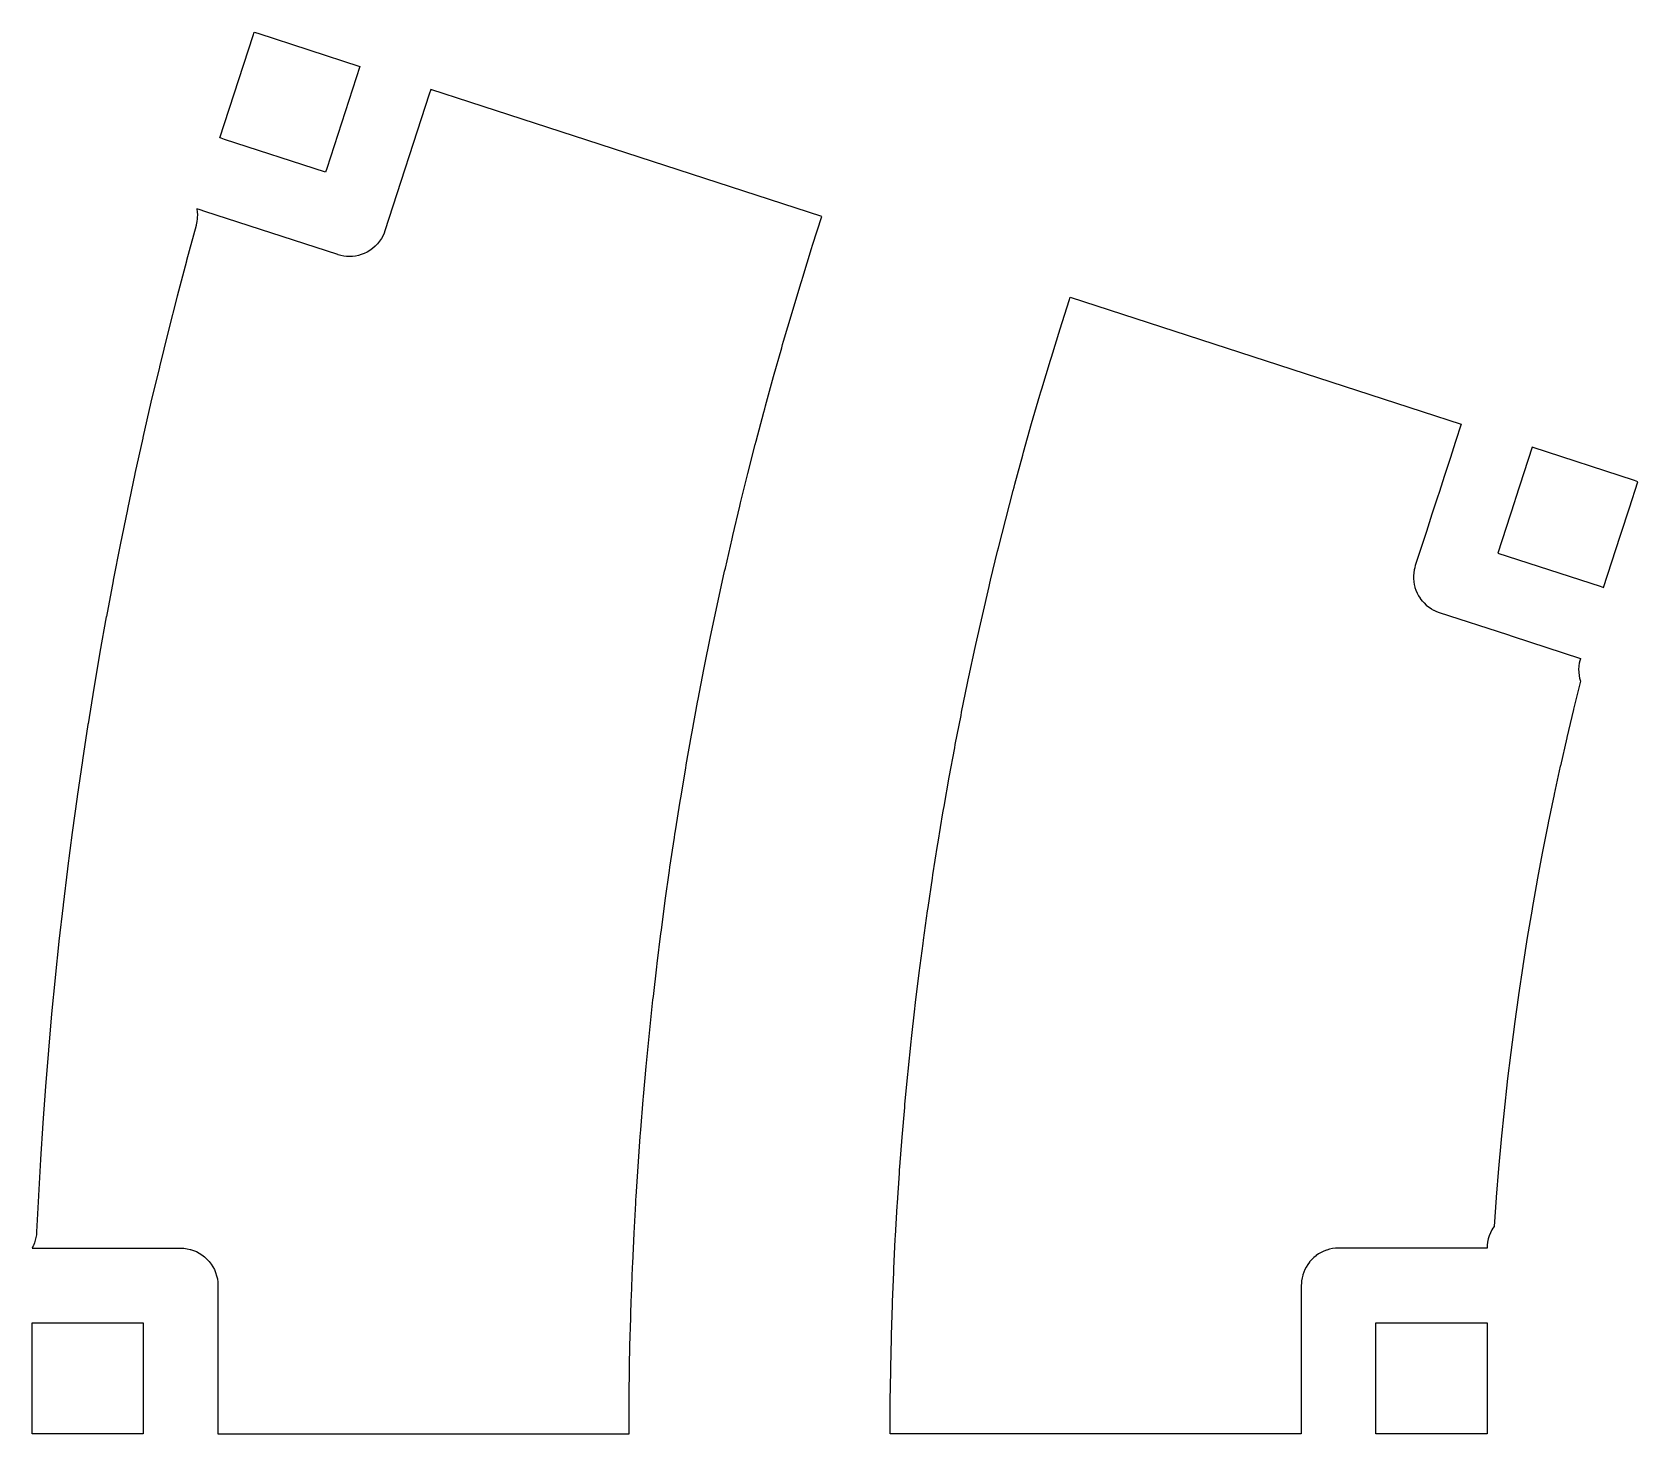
# Model space of a CAD drawing. Header units: millimetres. Extents: x 0 to 215, y 0 to 188.
import ezdxf

# ---------------------------------------------------------------- set-up
doc = ezdxf.new("R2010")
doc.units = ezdxf.units.MM
doc.layers.add('Mesh_cs', color=7, linetype='CONTINUOUS')

msp = doc.modelspace()

# ---------------------------------------------------------------- linework, layer by layer
at = {"layer": 'Mesh_cs'}
for p, q in [((25.1541, 173.717, 11.9), (29.605, 187.415, 11.9)), ((29.605, 187.415, 11.9), (29.7585, 187.887, 11.9)), ((29.7585, 187.887, 11.9), (30.2308, 187.734, 11.9)), ((30.2308, 187.734, 11.9), (43.9292, 183.283, 11.9)), ((43.9292, 183.283, 11.9), (39.4783, 169.585, 11.9)), ((53.2348, 179.562, 11.9), (47.2903, 161.267, 11.9)), ((53.4398, 180.193, 11.9), (53.2348, 179.562, 11.9)), ((58.6801, 178.49, 11.9), (53.4398, 180.193, 11.9)), ((105.843, 163.166, 11.9), (58.6801, 178.49, 11.9)), ((25.322, 173.662, 11.9), (25.1541, 173.717, 11.9)), ((25.7943, 173.509, 11.9), (25.322, 173.662, 11.9)), ((39.3248, 169.112, 11.9), (25.7943, 173.509, 11.9)), ((39.4783, 169.585, 11.9), (39.3248, 169.112, 11.9)), ((22.5329, 164.054, 11.9), (22.0639, 164.206, 11.9)), ((22.0639, 164.206, 11.9), (22.0678, 164.179, 11.9)), ((22.0678, 164.179, 11.9), (22.0697, 164.166, 11.9)), ((22.0697, 164.166, 11.9), (22.1217, 163.806, 11.9)), ((22.1217, 163.806, 11.9), (22.1238, 163.779, 11.9)), ((22.1238, 163.779, 11.9), (22.1467, 163.414, 11.9)), ((23.1637, 163.849, 11.9), (22.5329, 164.054, 11.9)), ((40.99, 158.057, 11.9), (23.1637, 163.849, 11.9)), ((21.9677, 161.959, 11.9), (20.6953, 157.282, 11.9)), ((21.9711, 161.974, 11.9), (21.9677, 161.959, 11.9)), ((21.9734, 161.986, 11.9), (21.9711, 161.974, 11.9)), ((21.9869, 162.043, 11.9), (21.9734, 161.986, 11.9)), ((21.9942, 162.072, 11.9), (21.9869, 162.043, 11.9)), ((22.0445, 162.278, 11.9), (21.9942, 162.072, 11.9)), ((22.0824, 162.488, 11.9), (22.0445, 162.278, 11.9)), ((22.0877, 162.518, 11.9), (22.0824, 162.488, 11.9)), ((22.1245, 162.874, 11.9), (22.0877, 162.518, 11.9)), ((22.1382, 162.978, 11.9), (22.1245, 162.874, 11.9)), ((22.1398, 162.999, 11.9), (22.1382, 162.978, 11.9)), ((22.1406, 163.024, 11.9), (22.1398, 162.999, 11.9)), ((22.1472, 163.386, 11.9), (22.1406, 163.024, 11.9)), ((22.1467, 163.414, 11.9), (22.1472, 163.386, 11.9)), ((104.612, 159.323, 11.9), (105.843, 163.166, 11.9)), ((46.2929, 159.514, 11.9), (45.9843, 159.192, 11.9)), ((46.5716, 159.861, 11.9), (46.2929, 159.514, 11.9)), ((46.8182, 160.232, 11.9), (46.5716, 159.861, 11.9)), ((47.0308, 160.624, 11.9), (46.8182, 160.232, 11.9)), ((47.1719, 160.941, 11.9), (47.0308, 160.624, 11.9)), ((47.1766, 160.954, 11.9), (47.1719, 160.941, 11.9)), ((47.2903, 161.267, 11.9), (47.1766, 160.954, 11.9)), ((104.476, 158.896, 11.9), (104.612, 159.323, 11.9)), ((20.6742, 157.204, 11.9), (19.4395, 152.516, 11.9)), ((20.6846, 157.243, 11.9), (20.6742, 157.204, 11.9)), ((20.6953, 157.282, 11.9), (20.6846, 157.243, 11.9)), ((41.0006, 158.054, 11.9), (40.99, 158.057, 11.9)), ((41.3754, 157.948, 11.9), (41.0006, 158.054, 11.9)), ((41.3865, 157.946, 11.9), (41.3754, 157.948, 11.9)), ((41.769, 157.871, 11.9), (41.3865, 157.946, 11.9)), ((41.7836, 157.869, 11.9), (41.769, 157.871, 11.9)), ((42.1351, 157.828, 11.9), (41.7836, 157.869, 11.9)), ((42.1498, 157.827, 11.9), (42.1351, 157.828, 11.9)), ((42.5387, 157.812, 11.9), (42.1498, 157.827, 11.9)), ((42.9275, 157.828, 11.9), (42.5387, 157.812, 11.9)), ((43.3284, 157.876, 11.9), (42.9275, 157.828, 11.9)), ((43.3431, 157.878, 11.9), (43.3284, 157.876, 11.9)), ((43.7242, 157.956, 11.9), (43.3431, 157.878, 11.9)), ((44.1123, 158.068, 11.9), (43.7242, 157.956, 11.9)), ((44.49, 158.21, 11.9), (44.1123, 158.068, 11.9)), ((44.8933, 158.403, 11.9), (44.49, 158.21, 11.9)), ((45.2763, 158.631, 11.9), (44.8933, 158.403, 11.9)), ((45.6376, 158.892, 11.9), (45.2763, 158.631, 11.9)), ((45.9743, 159.183, 11.9), (45.6376, 158.892, 11.9)), ((45.9843, 159.192, 11.9), (45.9743, 159.183, 11.9)), ((103.278, 155.043, 11.9), (104.476, 158.896, 11.9)), ((103.145, 154.615, 11.9), (103.278, 155.043, 11.9)), ((101.85, 150.323, 11.9), (103.015, 154.186, 11.9)), ((103.015, 154.186, 11.9), (103.145, 154.615, 11.9)), ((19.4294, 152.477, 11.9), (18.2324, 147.78, 11.9)), ((19.4395, 152.516, 11.9), (19.4294, 152.477, 11.9)), ((137.781, 148.136, 11.9), (138.995, 151.929, 11.9)), ((138.995, 151.929, 11.9), (139.13, 152.351, 11.9)), ((139.13, 152.351, 11.9), (186.291, 137.027, 11.9)), ((100.718, 146.45, 11.9), (101.85, 150.323, 11.9)), ((18.2227, 147.74, 11.9), (17.0635, 143.033, 11.9)), ((18.2324, 147.78, 11.9), (18.2227, 147.74, 11.9)), ((100.592, 146.02, 11.9), (100.718, 146.45, 11.9)), ((136.602, 144.332, 11.9), (137.781, 148.136, 11.9)), ((99.3705, 141.706, 11.9), (100.47, 145.589, 11.9)), ((100.47, 145.589, 11.9), (100.592, 146.02, 11.9)), ((136.471, 143.909, 11.9), (136.602, 144.332, 11.9)), ((17.054, 142.994, 11.9), (15.9327, 138.278, 11.9)), ((17.0635, 143.033, 11.9), (17.054, 142.994, 11.9)), ((135.325, 140.095, 11.9), (136.471, 143.909, 11.9)), ((98.3041, 137.815, 11.9), (99.3705, 141.706, 11.9)), ((135.198, 139.671, 11.9), (135.325, 140.095, 11.9)), ((15.9327, 138.278, 11.9), (14.8493, 133.554, 11.9)), ((98.1856, 137.382, 11.9), (98.3041, 137.815, 11.9)), ((133.963, 135.421, 11.9), (135.074, 139.245, 11.9)), ((135.074, 139.245, 11.9), (135.198, 139.671, 11.9)), ((97.0375, 133.049, 11.9), (98.0708, 136.949, 11.9)), ((98.0708, 136.949, 11.9), (98.1856, 137.382, 11.9)), ((186.291, 137.027, 11.9), (191.533, 135.324, 11.9)), ((14.8314, 133.474, 11.9), (13.786, 128.741, 11.9)), ((14.8402, 133.514, 11.9), (14.8314, 133.474, 11.9)), ((14.8493, 133.554, 11.9), (14.8402, 133.514, 11.9)), ((132.887, 131.587, 11.9), (133.963, 135.421, 11.9)), ((191.533, 135.324, 11.9), (190.79, 133.036, 11.9)), ((95.9263, 128.705, 11.9), (96.9264, 132.614, 11.9)), ((96.9264, 132.614, 11.9), (97.0375, 133.049, 11.9)), ((132.767, 131.161, 11.9), (132.887, 131.587, 11.9)), ((190.79, 133.036, 11.9), (190.047, 130.749, 11.9)), ((201.044, 132.234, 11.9), (199.931, 128.809, 11.9)), ((214.742, 127.783, 11.9), (201.044, 132.234, 11.9)), ((131.725, 127.317, 11.9), (132.767, 131.161, 11.9)), ((190.047, 130.749, 11.9), (189.304, 128.462, 11.9)), ((13.7776, 128.701, 11.9), (12.7703, 123.96, 11.9)), ((13.786, 128.741, 11.9), (13.7776, 128.701, 11.9)), ((94.9594, 124.788, 11.9), (95.9263, 128.705, 11.9)), ((131.609, 126.89, 11.9), (131.725, 127.317, 11.9)), ((189.304, 128.462, 11.9), (188.561, 126.175, 11.9)), ((199.931, 128.809, 11.9), (198.818, 125.384, 11.9)), ((214.073, 124.116, 11.9), (215.214, 127.629, 11.9)), ((215.214, 127.629, 11.9), (214.742, 127.783, 11.9)), ((130.489, 122.608, 11.9), (131.497, 126.461, 11.9)), ((131.497, 126.461, 11.9), (131.609, 126.89, 11.9)), ((188.356, 125.544, 11.9), (187.612, 123.257, 11.9)), ((188.561, 126.175, 11.9), (188.356, 125.544, 11.9)), ((198.665, 124.911, 11.9), (197.552, 121.487, 11.9)), ((198.818, 125.384, 11.9), (198.665, 124.911, 11.9)), ((12.7621, 123.92, 11.9), (11.793, 119.17, 11.9)), ((12.7703, 123.96, 11.9), (12.7621, 123.92, 11.9)), ((93.9183, 120.427, 11.9), (94.852, 124.353, 11.9)), ((94.852, 124.353, 11.9), (94.9594, 124.788, 11.9)), ((187.612, 123.257, 11.9), (186.869, 120.97, 11.9)), ((212.931, 120.602, 11.9), (214.073, 124.116, 11.9)), ((129.516, 118.747, 11.9), (130.489, 122.608, 11.9)), ((186.869, 120.97, 11.9), (186.127, 118.684, 11.9)), ((197.552, 121.487, 11.9), (196.439, 118.063, 11.9)), ((212.835, 120.307, 11.9), (212.931, 120.602, 11.9)), ((11.793, 119.17, 11.9), (10.862, 114.413, 11.9)), ((92.9144, 116.058, 11.9), (93.8146, 119.991, 11.9)), ((93.8146, 119.991, 11.9), (93.9183, 120.427, 11.9)), ((129.408, 118.317, 11.9), (129.516, 118.747, 11.9)), ((186.127, 118.684, 11.9), (185.384, 116.398, 11.9)), ((211.723, 116.883, 11.9), (212.835, 120.307, 11.9)), ((128.469, 114.447, 11.9), (129.408, 118.317, 11.9)), ((185.384, 116.398, 11.9), (185.302, 116.116, 11.9)), ((196.439, 118.063, 11.9), (210.138, 113.612, 11.9)), ((210.61, 113.458, 11.9), (211.723, 116.883, 11.9)), ((10.8467, 114.333, 11.9), (9.95406, 109.569, 11.9)), ((10.8542, 114.373, 11.9), (10.8467, 114.333, 11.9)), ((10.862, 114.413, 11.9), (10.8542, 114.373, 11.9)), ((91.9475, 111.68, 11.9), (92.8143, 115.621, 11.9)), ((92.8143, 115.621, 11.9), (92.9144, 116.058, 11.9)), ((128.365, 114.016, 11.9), (128.469, 114.447, 11.9)), ((185.142, 115.013, 11.9), (185.141, 115, 11.9)), ((185.141, 115, 11.9), (185.145, 114.607, 11.9)), ((185.17, 115.404, 11.9), (185.142, 115.013, 11.9)), ((185.145, 114.607, 11.9), (185.146, 114.594, 11.9)), ((185.146, 114.594, 11.9), (185.178, 114.23, 11.9)), ((185.171, 115.418, 11.9), (185.17, 115.404, 11.9)), ((185.23, 115.804, 11.9), (185.171, 115.418, 11.9)), ((185.178, 114.23, 11.9), (185.18, 114.217, 11.9)), ((185.18, 114.217, 11.9), (185.238, 113.864, 11.9)), ((185.233, 115.817, 11.9), (185.23, 115.804, 11.9)), ((185.298, 116.103, 11.9), (185.233, 115.817, 11.9)), ((185.302, 116.116, 11.9), (185.298, 116.103, 11.9)), ((127.361, 109.707, 11.9), (128.265, 113.585, 11.9)), ((128.265, 113.585, 11.9), (128.365, 114.016, 11.9)), ((185.238, 113.864, 11.9), (185.241, 113.851, 11.9)), ((185.241, 113.851, 11.9), (185.335, 113.468, 11.9)), ((185.335, 113.468, 11.9), (185.339, 113.455, 11.9)), ((185.339, 113.455, 11.9), (185.463, 113.081, 11.9)), ((185.463, 113.081, 11.9), (185.468, 113.069, 11.9)), ((185.468, 113.069, 11.9), (185.623, 112.706, 11.9)), ((185.623, 112.706, 11.9), (185.629, 112.694, 11.9)), ((185.629, 112.694, 11.9), (185.813, 112.345, 11.9)), ((185.813, 112.345, 11.9), (185.821, 112.333, 11.9)), ((185.821, 112.333, 11.9), (186.032, 112, 11.9)), ((186.032, 112, 11.9), (186.041, 111.988, 11.9)), ((186.041, 111.988, 11.9), (186.279, 111.675, 11.9)), ((210.138, 113.612, 11.9), (210.61, 113.458, 11.9)), ((91.0179, 107.294, 11.9), (91.8512, 111.242, 11.9)), ((91.8512, 111.242, 11.9), (91.9475, 111.68, 11.9)), ((186.279, 111.675, 11.9), (186.289, 111.663, 11.9)), ((186.289, 111.663, 11.9), (186.551, 111.37, 11.9)), ((186.551, 111.37, 11.9), (186.835, 111.1, 11.9)), ((186.835, 111.1, 11.9), (186.846, 111.09, 11.9)), ((186.846, 111.09, 11.9), (187.151, 110.844, 11.9)), ((187.151, 110.844, 11.9), (187.163, 110.835, 11.9)), ((187.163, 110.835, 11.9), (187.487, 110.614, 11.9)), ((187.487, 110.614, 11.9), (187.499, 110.606, 11.9)), ((187.499, 110.606, 11.9), (187.839, 110.413, 11.9)), ((187.839, 110.413, 11.9), (187.852, 110.406, 11.9)), ((187.852, 110.406, 11.9), (188.208, 110.241, 11.9)), ((188.208, 110.241, 11.9), (188.218, 110.236, 11.9)), ((188.218, 110.236, 11.9), (188.583, 110.101, 11.9)), ((188.583, 110.101, 11.9), (188.594, 110.097, 11.9)), ((188.594, 110.097, 11.9), (197.741, 107.125, 11.9)), ((9.94688, 109.529, 11.9), (9.09254, 104.758, 11.9)), ((9.95406, 109.569, 11.9), (9.94688, 109.529, 11.9)), ((126.492, 105.82, 11.9), (127.361, 109.707, 11.9)), ((90.1255, 102.901, 11.9), (90.9253, 106.856, 11.9)), ((90.9253, 106.856, 11.9), (91.0179, 107.294, 11.9)), ((126.396, 105.388, 11.9), (126.492, 105.82, 11.9)), ((197.741, 107.125, 11.9), (198.372, 106.92, 11.9)), ((198.372, 106.92, 11.9), (207.52, 103.948, 11.9)), ((9.08569, 104.717, 11.9), (8.26974, 99.9394, 11.9)), ((9.09254, 104.758, 11.9), (9.08569, 104.717, 11.9)), ((125.562, 101.494, 11.9), (126.396, 105.388, 11.9)), ((207.359, 103.316, 11.9), (207.355, 103.289, 11.9)), ((207.423, 103.606, 11.9), (207.359, 103.316, 11.9)), ((207.505, 103.892, 11.9), (207.423, 103.606, 11.9)), ((207.514, 103.927, 11.9), (207.505, 103.892, 11.9)), ((207.52, 103.948, 11.9), (207.514, 103.927, 11.9)), ((89.2705, 98.4997, 11.9), (90.0367, 102.461, 11.9)), ((90.0367, 102.461, 11.9), (90.1255, 102.901, 11.9)), ((125.469, 101.061, 11.9), (125.562, 101.494, 11.9)), ((207.298, 102.875, 11.9), (207.276, 102.511, 11.9)), ((207.276, 102.511, 11.9), (207.276, 102.483, 11.9)), ((207.276, 102.483, 11.9), (207.284, 102.118, 11.9)), ((207.284, 102.118, 11.9), (207.285, 102.09, 11.9)), ((207.285, 102.09, 11.9), (207.294, 102.007, 11.9)), ((207.294, 102.007, 11.9), (207.327, 101.683, 11.9)), ((207.3, 102.902, 11.9), (207.298, 102.875, 11.9)), ((207.303, 102.929, 11.9), (207.3, 102.902, 11.9)), ((207.355, 103.289, 11.9), (207.303, 102.929, 11.9)), ((207.327, 101.683, 11.9), (207.342, 101.602, 11.9)), ((207.342, 101.602, 11.9), (207.396, 101.313, 11.9)), ((207.396, 101.313, 11.9), (207.471, 101.038, 11.9)), ((8.26974, 99.9394, 11.9), (7.49223, 95.155, 11.9)), ((124.581, 96.7253, 11.9), (125.38, 100.627, 11.9)), ((125.38, 100.627, 11.9), (125.469, 101.061, 11.9)), ((207.511, 100.886, 11.9), (206.584, 97.1319, 11.9)), ((207.471, 101.038, 11.9), (207.497, 100.936, 11.9)), ((207.497, 100.936, 11.9), (207.501, 100.921, 11.9)), ((207.501, 100.921, 11.9), (207.506, 100.906, 11.9)), ((207.506, 100.906, 11.9), (207.511, 100.886, 11.9)), ((88.4529, 94.0916, 11.9), (89.1854, 98.0595, 11.9)), ((89.1854, 98.0595, 11.9), (89.2705, 98.4997, 11.9)), ((206.576, 97.1004, 11.9), (205.685, 93.338, 11.9)), ((206.584, 97.1319, 11.9), (206.576, 97.1004, 11.9)), ((7.47948, 95.0745, 11.9), (6.74046, 90.2839, 11.9)), ((7.48569, 95.1148, 11.9), (7.47948, 95.0745, 11.9)), ((7.49223, 95.155, 11.9), (7.48569, 95.1148, 11.9)), ((123.733, 92.3821, 11.9), (124.496, 96.2905, 11.9)), ((124.496, 96.2905, 11.9), (124.581, 96.7253, 11.9)), ((87.6727, 89.6768, 11.9), (88.3715, 93.6508, 11.9)), ((88.3715, 93.6508, 11.9), (88.4529, 94.0916, 11.9)), ((205.678, 93.3064, 11.9), (204.822, 89.5358, 11.9)), ((205.685, 93.338, 11.9), (205.678, 93.3064, 11.9)), ((122.923, 88.0315, 11.9), (123.652, 91.9466, 11.9)), ((123.652, 91.9466, 11.9), (123.733, 92.3821, 11.9)), ((6.73457, 90.2436, 11.9), (6.03409, 85.4473, 11.9)), ((6.74046, 90.2839, 11.9), (6.73457, 90.2436, 11.9)), ((86.93, 85.2555, 11.9), (87.595, 89.2352, 11.9)), ((87.595, 89.2352, 11.9), (87.6727, 89.6768, 11.9)), ((204.815, 89.5041, 11.9), (203.995, 85.7256, 11.9)), ((204.822, 89.5358, 11.9), (204.815, 89.5041, 11.9)), ((122.229, 84.11, 11.9), (122.923, 88.0315, 11.9)), ((6.02852, 85.407, 11.9), (5.36662, 80.6051, 11.9)), ((6.03409, 85.4473, 11.9), (6.02852, 85.407, 11.9)), ((86.2249, 80.828, 11.9), (86.8561, 84.8133, 11.9)), ((86.8561, 84.8133, 11.9), (86.93, 85.2555, 11.9)), ((122.152, 83.6738, 11.9), (122.229, 84.11, 11.9)), ((203.988, 85.6939, 11.9), (203.203, 81.9078, 11.9)), ((203.995, 85.7256, 11.9), (203.988, 85.6939, 11.9)), ((121.421, 79.3094, 11.9), (122.079, 83.237, 11.9)), ((122.079, 83.237, 11.9), (122.152, 83.6738, 11.9)), ((203.197, 81.876, 11.9), (202.448, 78.0826, 11.9)), ((203.203, 81.9078, 11.9), (203.197, 81.876, 11.9)), ((5.36662, 80.6051, 11.9), (4.74334, 75.7981, 11.9)), ((85.4911, 75.9514, 11.9), (86.0884, 79.9418, 11.9)), ((86.0884, 79.9418, 11.9), (86.1548, 80.3852, 11.9)), ((86.1548, 80.3852, 11.9), (86.2249, 80.828, 11.9)), ((120.729, 74.9386, 11.9), (121.352, 78.8719, 11.9)), ((121.352, 78.8719, 11.9), (121.421, 79.3094, 11.9)), ((202.442, 78.0508, 11.9), (201.729, 74.2505, 11.9)), ((202.448, 78.0826, 11.9), (202.442, 78.0508, 11.9)), ((4.73319, 75.7173, 11.9), (4.14857, 70.9055, 11.9)), ((4.7381, 75.7578, 11.9), (4.73319, 75.7173, 11.9)), ((4.74334, 75.7981, 11.9), (4.7381, 75.7578, 11.9)), ((84.865, 71.512, 11.9), (85.4285, 75.5074, 11.9)), ((85.4285, 75.5074, 11.9), (85.4911, 75.9514, 11.9)), ((120.076, 70.5618, 11.9), (120.663, 74.5005, 11.9)), ((120.663, 74.5005, 11.9), (120.729, 74.9386, 11.9)), ((201.723, 74.2186, 11.9), (201.046, 70.4118, 11.9)), ((201.729, 74.2505, 11.9), (201.723, 74.2186, 11.9)), ((84.3355, 67.512, 11.9), (84.865, 71.512, 11.9)), ((4.14398, 70.865, 11.9), (3.59806, 66.0486, 11.9)), ((4.14857, 70.9055, 11.9), (4.14398, 70.865, 11.9)), ((119.462, 66.1792, 11.9), (120.014, 70.1231, 11.9)), ((120.014, 70.1231, 11.9), (120.076, 70.5618, 11.9)), ((201.035, 70.3478, 11.9), (200.394, 66.5348, 11.9)), ((201.041, 70.3798, 11.9), (201.035, 70.3478, 11.9)), ((201.046, 70.4118, 11.9), (201.041, 70.3798, 11.9)), ((83.7812, 63.0631, 11.9), (84.2767, 67.0675, 11.9)), ((84.2767, 67.0675, 11.9), (84.3355, 67.512, 11.9)), ((3.5938, 66.0081, 11.9), (3.08662, 61.1875, 11.9)), ((3.59806, 66.0486, 11.9), (3.5938, 66.0081, 11.9)), ((118.888, 61.7914, 11.9), (119.404, 65.74, 11.9)), ((119.404, 65.74, 11.9), (119.462, 66.1792, 11.9)), ((200.394, 66.5348, 11.9), (199.79, 62.7159, 11.9)), ((83.2646, 58.6097, 11.9), (83.7261, 62.6182, 11.9)), ((83.7261, 62.6182, 11.9), (83.7812, 63.0631, 11.9)), ((199.785, 62.6838, 11.9), (199.216, 58.8594, 11.9)), ((199.79, 62.7159, 11.9), (199.785, 62.6838, 11.9)), ((3.08269, 61.1469, 11.9), (2.61428, 56.3224, 11.9)), ((3.08662, 61.1875, 11.9), (3.08269, 61.1469, 11.9)), ((118.406, 57.8382, 11.9), (118.888, 61.7914, 11.9)), ((82.7859, 54.1521, 11.9), (83.2134, 58.1643, 11.9)), ((83.2134, 58.1643, 11.9), (83.2646, 58.6097, 11.9)), ((199.206, 58.7951, 11.9), (198.674, 54.9655, 11.9)), ((199.211, 58.8273, 11.9), (199.206, 58.7951, 11.9)), ((199.216, 58.8594, 11.9), (199.211, 58.8273, 11.9)), ((2.61067, 56.2818, 11.9), (2.18106, 51.4537, 11.9)), ((2.61428, 56.3224, 11.9), (2.61067, 56.2818, 11.9)), ((117.857, 53.0011, 11.9), (118.303, 56.9584, 11.9)), ((118.303, 56.9584, 11.9), (118.353, 57.3985, 11.9)), ((118.353, 57.3985, 11.9), (118.406, 57.8382, 11.9)), ((82.7384, 53.7063, 11.9), (82.7859, 54.1521, 11.9)), ((198.67, 54.9333, 11.9), (198.173, 51.0988, 11.9)), ((198.674, 54.9655, 11.9), (198.67, 54.9333, 11.9)), ((82.3451, 49.6906, 11.9), (82.7384, 53.7063, 11.9)), ((117.401, 48.5993, 11.9), (117.812, 52.5605, 11.9)), ((117.812, 52.5605, 11.9), (117.857, 53.0011, 11.9)), ((2.17777, 51.4131, 11.9), (1.78699, 46.5816, 11.9)), ((2.18106, 51.4537, 11.9), (2.17777, 51.4131, 11.9)), ((82.3014, 49.2444, 11.9), (82.3451, 49.6906, 11.9)), ((198.173, 51.0988, 11.9), (197.713, 47.2598, 11.9)), ((81.9421, 45.2255, 11.9), (82.3014, 49.2444, 11.9)), ((116.985, 44.1937, 11.9), (117.36, 48.1583, 11.9)), ((117.36, 48.1583, 11.9), (117.401, 48.5993, 11.9)), ((1.78404, 46.541, 11.9), (1.43211, 41.7066, 11.9)), ((1.78699, 46.5816, 11.9), (1.78404, 46.541, 11.9)), ((81.9022, 44.7789, 11.9), (81.9421, 45.2255, 11.9)), ((197.705, 47.1952, 11.9), (197.282, 43.3521, 11.9)), ((197.709, 47.2275, 11.9), (197.705, 47.1952, 11.9)), ((197.713, 47.2598, 11.9), (197.709, 47.2275, 11.9)), ((81.5771, 40.7571, 11.9), (81.9022, 44.7789, 11.9)), ((116.608, 39.7845, 11.9), (116.947, 43.7523, 11.9)), ((116.947, 43.7523, 11.9), (116.985, 44.1937, 11.9)), ((197.282, 43.3521, 11.9), (196.894, 39.5051, 11.9)), ((1.42948, 41.6659, 11.9), (1.11642, 36.8288, 11.9)), ((1.43211, 41.7066, 11.9), (1.42948, 41.6659, 11.9)), ((81.2177, 35.8387, 11.9), (81.5086, 39.8631, 11.9)), ((81.5086, 39.8631, 11.9), (81.5409, 40.3102, 11.9)), ((81.5409, 40.3102, 11.9), (81.5771, 40.7571, 11.9)), ((116.304, 35.8137, 11.9), (116.608, 39.7845, 11.9)), ((196.888, 39.4404, 11.9), (196.536, 35.5899, 11.9)), ((196.891, 39.4727, 11.9), (196.888, 39.4404, 11.9)), ((196.894, 39.5051, 11.9), (196.891, 39.4727, 11.9)), ((1.11412, 36.7882, 11.9), (0.83996, 31.9487, 11.9)), ((1.11642, 36.8288, 11.9), (1.11412, 36.7882, 11.9)), ((80.9609, 31.8119, 11.9), (81.2177, 35.8387, 11.9)), ((115.973, 30.9568, 11.9), (116.241, 34.9301, 11.9)), ((116.241, 34.9301, 11.9), (116.271, 35.372, 11.9)), ((116.271, 35.372, 11.9), (116.304, 35.8137, 11.9)), ((196.536, 35.5899, 11.9), (196.221, 31.7363, 11.9)), ((0.83799, 31.908, 11.9), (0.60275, 27.0665, 11.9)), ((0.83996, 31.9487, 11.9), (0.83799, 31.908, 11.9)), ((80.6851, 26.888, 11.9), (80.9076, 30.9168, 11.9)), ((80.9076, 30.9168, 11.9), (80.9324, 31.3645, 11.9)), ((80.9324, 31.3645, 11.9), (80.9609, 31.8119, 11.9)), ((115.715, 26.539, 11.9), (115.947, 30.5146, 11.9)), ((115.947, 30.5146, 11.9), (115.973, 30.9568, 11.9)), ((196.216, 31.6715, 11.9), (195.938, 27.8151, 11.9)), ((196.219, 31.7039, 11.9), (196.216, 31.6715, 11.9)), ((196.221, 31.7363, 11.9), (196.219, 31.7039, 11.9)), ((0.42548, 25.952, 11.9), (0.31072, 25.5919, 11.9)), ((0.51272, 26.3197, 11.9), (0.42548, 25.952, 11.9)), ((0.57166, 26.6898, 11.9), (0.51272, 26.3197, 11.9)), ((0.60275, 27.0665, 11.9), (0.57166, 26.6898, 11.9)), ((80.4967, 22.8575, 11.9), (80.6851, 26.888, 11.9)), ((115.496, 22.1191, 11.9), (115.693, 26.0966, 11.9)), ((115.693, 26.0966, 11.9), (115.715, 26.539, 11.9)), ((195.155, 26.1344, 11.9), (195.064, 25.699, 11.9)), ((195.283, 26.5587, 11.9), (195.155, 26.1344, 11.9)), ((195.448, 26.9689, 11.9), (195.283, 26.5587, 11.9)), ((195.648, 27.3622, 11.9), (195.448, 26.9689, 11.9)), ((195.788, 27.5945, 11.9), (195.648, 27.3622, 11.9)), ((195.938, 27.8151, 11.9), (195.788, 27.5945, 11.9)), ((0.16231, 25.2273, 11.9), (0, 24.9, 11.9)), ((0, 24.9, 11.9), (0.49307, 24.9, 11.9)), ((0.16909, 25.2415, 11.9), (0.16231, 25.2273, 11.9)), ((0.31072, 25.5919, 11.9), (0.16909, 25.2415, 11.9)), ((0.49307, 24.9, 11.9), (1.15641, 24.9, 11.9)), ((1.15641, 24.9, 11.9), (19.9, 24.9, 11.9)), ((19.9, 24.9, 11.9), (19.9145, 24.8994, 11.9)), ((19.9145, 24.8994, 11.9), (20.3358, 24.881, 11.9)), ((20.3358, 24.881, 11.9), (20.3502, 24.8791, 11.9)), ((20.3502, 24.8791, 11.9), (20.7682, 24.824, 11.9)), ((20.7682, 24.824, 11.9), (20.7824, 24.8209, 11.9)), ((20.7824, 24.8209, 11.9), (21.1941, 24.7296, 11.9)), ((21.1941, 24.7296, 11.9), (21.208, 24.7253, 11.9)), ((21.208, 24.7253, 11.9), (21.6101, 24.5985, 11.9)), ((21.6101, 24.5985, 11.9), (22.0131, 24.4315, 11.9)), ((22.0131, 24.4315, 11.9), (22.4, 24.2301, 11.9)), ((22.4, 24.2301, 11.9), (22.7679, 23.9958, 11.9)), ((22.7679, 23.9958, 11.9), (23.1024, 23.7391, 11.9)), ((23.1024, 23.7391, 11.9), (23.1139, 23.7302, 11.9)), ((23.1139, 23.7302, 11.9), (23.4355, 23.4355, 11.9)), ((172.076, 23.8817, 11.9), (171.772, 23.6311, 11.9)), ((172.088, 23.8904, 11.9), (172.076, 23.8817, 11.9)), ((172.411, 24.1153, 11.9), (172.088, 23.8904, 11.9)), ((172.424, 24.1228, 11.9), (172.411, 24.1153, 11.9)), ((172.763, 24.3205, 11.9), (172.424, 24.1228, 11.9)), ((173.118, 24.4897, 11.9), (172.763, 24.3205, 11.9)), ((173.131, 24.496, 11.9), (173.118, 24.4897, 11.9)), ((173.497, 24.6357, 11.9), (173.131, 24.496, 11.9)), ((173.511, 24.6409, 11.9), (173.497, 24.6357, 11.9)), ((173.887, 24.7503, 11.9), (173.511, 24.6409, 11.9)), ((173.901, 24.7542, 11.9), (173.887, 24.7503, 11.9)), ((174.284, 24.8327, 11.9), (173.901, 24.7542, 11.9)), ((174.299, 24.8353, 11.9), (174.284, 24.8327, 11.9)), ((174.688, 24.8828, 11.9), (174.299, 24.8353, 11.9)), ((174.699, 24.8839, 11.9), (174.688, 24.8828, 11.9)), ((175.089, 24.8996, 11.9), (174.699, 24.8839, 11.9)), ((175.1, 24.9, 11.9), (175.089, 24.8996, 11.9)), ((184.718, 24.9, 11.9), (175.1, 24.9, 11.9)), ((185.382, 24.9, 11.9), (184.718, 24.9, 11.9)), ((195, 24.9, 11.9), (185.382, 24.9, 11.9)), ((195.016, 25.2892, 11.9), (195, 24.9, 11.9)), ((195.064, 25.699, 11.9), (195.016, 25.3029, 11.9)), ((195.016, 25.3029, 11.9), (195.016, 25.2892, 11.9)), ((23.4355, 23.4355, 11.9), (23.7302, 23.1139, 11.9)), ((23.7302, 23.1139, 11.9), (23.9958, 22.7679, 11.9)), ((23.9958, 22.7679, 11.9), (24.2301, 22.4, 11.9)), ((24.2301, 22.4, 11.9), (24.4315, 22.0131, 11.9)), ((24.4315, 22.0131, 11.9), (24.5985, 21.6101, 11.9)), ((24.5985, 21.6101, 11.9), (24.7296, 21.1941, 11.9)), ((80.3216, 18.3777, 11.9), (80.4758, 22.4097, 11.9)), ((80.4758, 22.4097, 11.9), (80.4967, 22.8575, 11.9)), ((115.318, 17.6974, 11.9), (115.479, 21.6765, 11.9)), ((115.479, 21.6765, 11.9), (115.496, 22.1191, 11.9)), ((170.427, 21.6774, 11.9), (170.302, 21.3052, 11.9)), ((170.432, 21.6901, 11.9), (170.427, 21.6774, 11.9)), ((170.574, 22.0255, 11.9), (170.432, 21.6901, 11.9)), ((170.58, 22.0377, 11.9), (170.574, 22.0255, 11.9)), ((170.744, 22.3547, 11.9), (170.58, 22.0377, 11.9)), ((170.751, 22.3663, 11.9), (170.744, 22.3547, 11.9)), ((170.959, 22.7014, 11.9), (170.751, 22.3663, 11.9)), ((170.966, 22.7124, 11.9), (170.959, 22.7014, 11.9)), ((171.201, 23.0296, 11.9), (170.966, 22.7124, 11.9)), ((171.209, 23.04, 11.9), (171.201, 23.0296, 11.9)), ((171.469, 23.337, 11.9), (171.209, 23.04, 11.9)), ((171.478, 23.3466, 11.9), (171.469, 23.337, 11.9)), ((171.761, 23.6213, 11.9), (171.478, 23.3466, 11.9)), ((171.772, 23.6311, 11.9), (171.761, 23.6213, 11.9)), ((24.7296, 21.1941, 11.9), (24.824, 20.7682, 11.9)), ((24.824, 20.7682, 11.9), (24.881, 20.3358, 11.9)), ((24.881, 20.3358, 11.9), (24.8816, 20.3213, 11.9)), ((24.8816, 20.3213, 11.9), (24.9, 19.9, 11.9)), ((24.9, 19.9, 11.9), (24.9, 0.66334, 11.9)), ((170.109, 20.1933, 11.9), (170.1, 19.9, 11.9)), ((170.1, 19.9, 11.9), (170.1, 17.4961, 11.9)), ((170.136, 20.4992, 11.9), (170.109, 20.2069, 11.9)), ((170.109, 20.2069, 11.9), (170.109, 20.1933, 11.9)), ((170.138, 20.5132, 11.9), (170.136, 20.4992, 11.9)), ((170.201, 20.8987, 11.9), (170.138, 20.5132, 11.9)), ((170.204, 20.912, 11.9), (170.201, 20.8987, 11.9)), ((170.298, 21.2922, 11.9), (170.204, 20.912, 11.9)), ((170.302, 21.3052, 11.9), (170.298, 21.2922, 11.9)), ((80.1846, 13.8965, 11.9), (80.3045, 17.9297, 11.9)), ((80.3045, 17.9297, 11.9), (80.3216, 18.3777, 11.9)), ((115.179, 13.2743, 11.9), (115.304, 17.2547, 11.9)), ((115.304, 17.2547, 11.9), (115.318, 17.6974, 11.9)), ((170.1, 17.4961, 11.9), (170.1, 15.092, 11.9)), ((170.1, 15.092, 11.9), (170.1, 12.6876, 11.9)), ((0, 0.49667, 11.9), (0, 14.9, 11.9)), ((0, 14.9, 11.9), (0.17651, 14.9, 11.9)), ((0.17651, 14.9, 11.9), (0.67318, 14.9, 11.9)), ((0.67318, 14.9, 11.9), (14.9, 14.9, 11.9)), ((14.9, 14.9, 11.9), (14.9, 14.4033, 11.9)), ((14.9, 14.4033, 11.9), (14.9, 0, 11.9)), ((80.0856, 9.41435, 11.9), (80.1713, 13.4484, 11.9)), ((80.1713, 13.4484, 11.9), (80.1846, 13.8965, 11.9)), ((115.169, 12.8315, 11.9), (115.179, 13.2743, 11.9)), ((180.1, 11.2997, 11.9), (180.1, 14.9, 11.9)), ((180.1, 14.9, 11.9), (194.503, 14.9, 11.9)), ((194.503, 14.9, 11.9), (195, 14.9, 11.9)), ((195, 14.9, 11.9), (195, 11.2981, 11.9)), ((115.079, 8.85014, 11.9), (115.169, 12.8315, 11.9)), ((170.1, 12.6876, 11.9), (170.1, 10.283, 11.9)), ((180.1, 7.69893, 11.9), (180.1, 11.2997, 11.9)), ((195, 11.2981, 11.9), (195, 7.69716, 11.9)), ((80.0247, 4.93152, 11.9), (80.0761, 8.96613, 11.9)), ((80.0761, 8.96613, 11.9), (80.0856, 9.41435, 11.9)), ((115.073, 8.40724, 11.9), (115.079, 8.85014, 11.9)), ((170.1, 10.283, 11.9), (170.1, 9.61947, 11.9)), ((170.1, 9.61947, 11.9), (170.1, 7.21474, 11.9)), ((115.02, 4.42525, 11.9), (115.073, 8.40724, 11.9)), ((170.1, 7.21474, 11.9), (170.1, 4.80989, 11.9)), ((180.1, 7.20216, 11.9), (180.1, 7.69893, 11.9)), ((180.1, 3.60115, 11.9), (180.1, 7.20216, 11.9)), ((195, 7.69716, 11.9), (195, 7.38671, 11.9)), ((195, 7.38671, 11.9), (195, 3.69321, 11.9)), ((80.0019, 0.44832, 11.9), (80.019, 4.48322, 11.9)), ((80.019, 4.48322, 11.9), (80.0247, 4.93152, 11.9)), ((115.018, 3.98231, 11.9), (115.02, 4.42525, 11.9)), ((170.1, 4.80989, 11.9), (170.1, 2.40496, 11.9)), ((115, 0, 11.9), (115.018, 3.98231, 11.9)), ((170.1, 2.40496, 11.9), (170.1, 0, 11.9)), ((180.1, 0, 11.9), (180.1, 3.60115, 11.9)), ((195, 3.69321, 11.9), (195, 0, 11.9)), ((0, 0, 11.9), (0, 0.49667, 11.9)), ((0.49667, 0, 11.9), (0, 0, 11.9)), ((14.9, 0, 11.9), (0.49667, 0, 11.9)), ((24.9, 0.66334, 11.9), (24.9, 0, 11.9)), ((24.9, 0, 11.9), (30.41, 0, 11.9)), ((30.41, 0, 11.9), (80, 0, 11.9)), ((80, 0, 11.9), (80.0019, 0.44832, 11.9)), ((164.588, 0, 11.9), (115, 0, 11.9)), ((170.1, 0, 11.9), (164.588, 0, 11.9)), ((194.503, 0, 11.9), (180.1, 0, 11.9)), ((195, 0, 11.9), (194.503, 0, 11.9))]:
    msp.add_line(p, q, dxfattribs=at)

doc.saveas('drawing.dxf')
